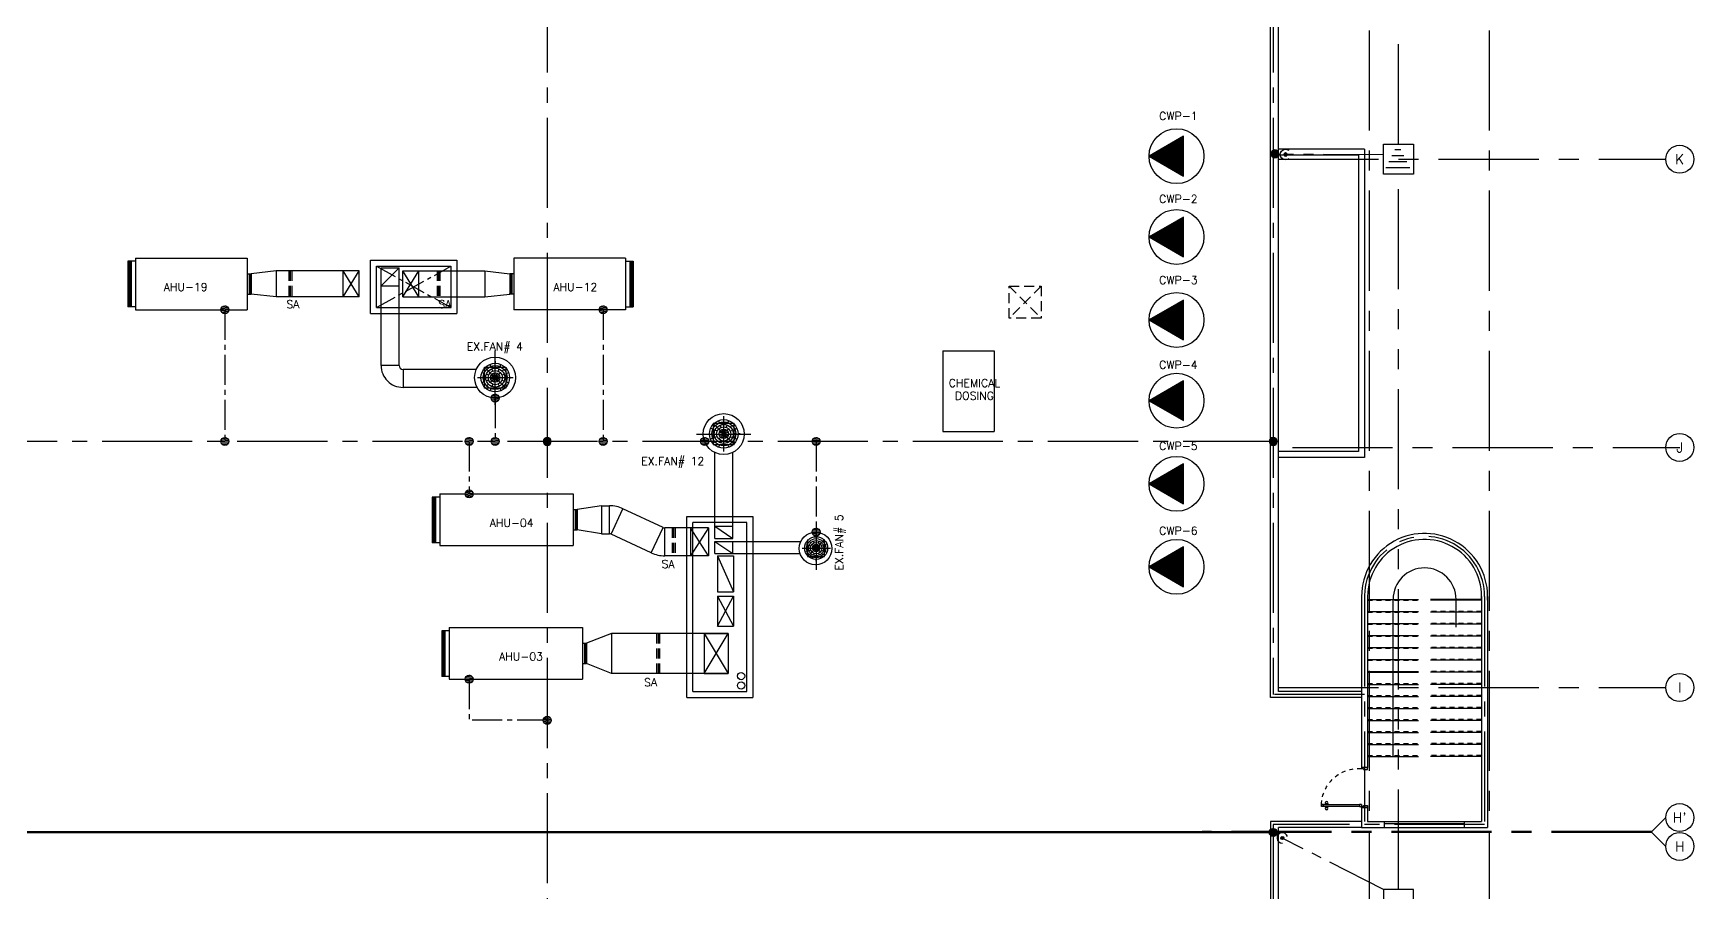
# Model space of a CAD drawing. Extents: x -141293 to -141213.7, y 99698.2 to 99776.7.
# Drawn here: x -141255.21 to -141213.73, y 99731.19 to 99752.67 of the extents above; entities that cross this region are included whole.
import ezdxf
from ezdxf.enums import TextEntityAlignment as Align

# ---------------------------------------------------------------- set-up
doc = ezdxf.new("R2010")
doc.units = 0
doc.header["$MEASUREMENT"] = 0
for name, pattern in [('CENTER2', [1.125, 0.75, -0.125, 0.125, -0.125]), ('CENTERX2', [4, 2.5, -0.5, 0.5, -0.5]), ('HIDDEN', [0.375, 0.25, -0.125]), ('HIDDEN2', [0.1875, 0.125, -0.0625]), ('PHANTOM', [2.5, 1.25, -0.25, 0.25, -0.25, 0.25, -0.25])]:
    doc.linetypes.add(name, pattern=pattern)
doc.layers.get('0').update_dxf_attribs({"linetype": 'CONTINUOUS'})
for name, color, linetype in [('AX', 6, 'CONTINUOUS'), ('AX-CR', 7, 'CONTINUOUS'), ('AX-TXT', 6, 'CONTINUOUS'), ('AXES', 11, 'CENTERX2'), ('DOOR', 9, 'CONTINUOUS'), ('DOOR-NO', 5, 'CONTINUOUS'), ('DUCT', 3, 'CONTINUOUS'), ('EARTHING', 4, 'PHANTOM'), ('EJ', 11, 'CONTINUOUS'), ('EXDUCT', 3, 'CONTINUOUS'), ('L-NING', 4, 'CONTINUOUS'), ('PROJ-L', 11, 'CONTINUOUS'), ('RM-NAME', 4, 'CONTINUOUS'), ('ROOF', 7, 'CONTINUOUS'), ('SAD', 3, 'CONTINUOUS'), ('SHAFT', 11, 'CONTINUOUS'), ('STR', 5, 'CONTINUOUS'), ('WALL', 3, 'CONTINUOUS'), ('WIN', 5, 'CONTINUOUS')]:
    doc.layers.add(name, color=color, linetype=linetype)
doc.styles.add('ROMANS', font='ROMANS.shx', dxfattribs={"height": 200})

# ---------------------------------------------------------------- blocks, each defined once
blk = doc.blocks.new('STL-DR')
at = {"layer": 'DOOR', "color": 0, "linetype": 'ByBlock'}
blk.add_line((0, -150), (0, 0), dxfattribs=at)
at = {"layer": 'DOOR', "linetype": 'ByBlock'}
for p, q in [((50, 0), (0, 0)), ((50, -100), (50, 0)), ((0, -150), (25, -150)), ((25, -150), (25, -100)), ((25, -100), (50, -100)), ((25, -200), (25, -150)), ((75, -150), (25, -150)), ((25, -200), (25, -1100)), ((75, -200), (25, -200)), ((75, -150), (75, -200)), ((75, -1100), (75, -200)), ((950, 0), (1000, 0)), ((950, -100), (950, 0)), ((975, -100), (950, -100)), ((975, -150), (975, -100)), ((1000, -150), (975, -150)), ((1000, 0), (1000, -150)), ((9, -1055), (9, -990)), ((18, -990), (9, -990)), ((18, -1055), (9, -1055)), ((25, -978), (18, -978)), ((18, -978), (18, -1068)), ((18, -1055), (18, -990)), ((25, -1068), (18, -1068)), ((25, -1100), (25, -1150)), ((25, -1100), (75, -1100)), ((75, -1150), (25, -1150)), ((25, -1150), (75, -1150)), ((75, -978), (82, -978)), ((75, -1068), (82, -1068)), ((75, -1100), (75, -1150)), ((82, -978), (82, -1068)), ((82, -1055), (82, -990)), ((82, -990), (91, -990)), ((82, -1055), (91, -1055)), ((91, -1055), (91, -990))]:
    blk.add_line(p, q, dxfattribs=at)
for centre in [(-24, -1023), (124, -1023)]:
    blk.add_circle(centre, 32.4, dxfattribs=at)
at = {"layer": 'DOOR', "linetype": 'HIDDEN', "ltscale": 0.5}
blk.add_arc((50, -223), 928, 271.544, 4.4816, dxfattribs=at)
at = {"layer": 'WALL'}
for p, q in [((0, 0), (0, -150)), ((0, 0), (0, -150)), ((1000, 0), (1000, -150))]:
    blk.add_line(p, q, dxfattribs=at)
blk = doc.blocks.new('*X14')
at = {"color": 0}
for p, q in [((91.354, 13.254), (91.434, 13.334)), ((91.362, 13.226), (91.462, 13.327)), ((91.369, 13.304), (91.384, 13.32)), ((91.377, 13.206), (91.483, 13.312)), ((91.398, 13.192), (91.497, 13.291)), ((91.426, 13.185), (91.504, 13.263))]:
    blk.add_line(p, q, dxfattribs=at)
blk = doc.blocks.new('*X15')
at = {"color": 0}
for p, q in [((91.354, 13.254), (91.434, 13.334)), ((91.362, 13.226), (91.462, 13.327)), ((91.369, 13.304), (91.384, 13.32)), ((91.377, 13.206), (91.483, 13.312)), ((91.398, 13.192), (91.497, 13.291)), ((91.426, 13.185), (91.504, 13.263))]:
    blk.add_line(p, q, dxfattribs=at)
blk = doc.blocks.new('SCC')
at = {"layer": 'L-NING'}
blk.add_circle((0, 0), 0.125, dxfattribs=at)
at = {"layer": 'L-NING', "xscale": 1.666666666666667, "yscale": 1.666666666666667, "zscale": 1.666666666666667}
blk.add_blockref('*X15', (-152.382, -22.099), dxfattribs=at)
blk = doc.blocks.new('AXR')
at = {"layer": 'AX-CR'}
blk.add_circle((350, 0), 350, dxfattribs=at)
at = {"layer": 'AX-TXT', "style": 'ROMANS'}
blk.add_attdef('AX', text='', height=250, dxfattribs=at).set_placement((350, 0), align=Align.MIDDLE)

msp = doc.modelspace()

# ---------------------------------------------------------------- hatches: boundary and pattern name
at = {"layer": 'AX'}
h = msp.add_hatch(dxfattribs=at)
h.set_pattern_fill('ANSI31', color=11, scale=100, style=0)
h.set_pattern_definition([(45.0000004, (-141099.293997, 99630.996458), (-0.0088388347, 0.0088388348), [])])
h.paths.add_polyline_path([(-141226.476, 99750.094), (-141227.336, 99749.598), (-141226.476, 99749.102)])
h = msp.add_hatch(dxfattribs=at)
h.set_pattern_fill('ANSI31', color=11, scale=100, style=0)
h.set_pattern_definition([(45.0000004, (-141099.293997, 99628.978354), (-0.0088388347, 0.0088388348), [])])
h.paths.add_polyline_path([(-141227.336, 99747.58), (-141226.476, 99747.084), (-141226.476, 99748.076)])
h = msp.add_hatch(dxfattribs=at)
h.set_pattern_fill('ANSI31', color=11, scale=100, style=0)
h.set_pattern_definition([(45.0000004, (-141099.293997, 99626.904191), (-0.0088388347, 0.0088388348), [])])
h.paths.add_polyline_path([(-141227.336, 99745.506), (-141226.476, 99745.009), (-141226.476, 99746.002)])
h = msp.add_hatch(dxfattribs=at)
h.set_pattern_fill('ANSI31', color=11, scale=100, style=0)
h.set_pattern_definition([(45.0000004, (-141099.293997, 99624.886087), (-0.0088388347, 0.0088388348), [])])
h.paths.add_polyline_path([(-141227.336, 99743.487), (-141226.476, 99742.991), (-141226.476, 99743.984)])
h = msp.add_hatch(dxfattribs=at)
h.set_pattern_fill('ANSI31', color=11, scale=100, style=0)
h.set_pattern_definition([(45.0000004, (-141099.293997, 99622.809227), (-0.0088388347, 0.0088388348), [])])
h.paths.add_polyline_path([(-141227.336, 99741.411), (-141226.476, 99740.914), (-141226.476, 99741.907)])
h = msp.add_hatch(dxfattribs=at)
h.set_pattern_fill('ANSI31', color=11, scale=100, style=0)
h.set_pattern_definition([(45.0000004, (-141099.293997, 99620.735064), (-0.0088388347, 0.0088388348), [])])
h.paths.add_polyline_path([(-141227.336, 99739.336), (-141226.476, 99738.84), (-141226.476, 99739.833)])
at = {"layer": 'DOOR-NO'}
h = msp.add_hatch(dxfattribs=at)
h.set_pattern_fill('ANSI37', color=11, scale=100, angle=180, style=0)
h.set_pattern_definition([(315, (-141244.266248, 99905.827083), (-0.0088388347, -0.0088388348), []), (225, (-141244.266248, 99905.827083), (-0.0088388347, 0.0088388348), [])])
h.paths.add_polyline_path([(-141249.811, 99746.154), (-141249.761, 99746.154), (-141249.761, 99746.66), (-141249.811, 99746.66)])
h = msp.add_hatch(dxfattribs=at)
h.set_pattern_fill('ANSI37', color=11, scale=100, angle=180, style=0)
h.set_pattern_definition([(225, (-141248.798189, 99905.827083), (0.0088388347, -0.0088388348), []), (315, (-141248.798189, 99905.827083), (0.0088388347, 0.0088388348), [])])
h.paths.add_polyline_path([(-141243.253, 99746.66), (-141243.303, 99746.66), (-141243.303, 99746.154), (-141243.253, 99746.154)])
h = msp.add_hatch(dxfattribs=at)
h.set_pattern_fill('ANSI37', color=11, scale=100, angle=180, style=0)
h.set_pattern_definition([(315, (-141236.123541, 99899.933041), (-0.0088388347, -0.0088388348), []), (225, (-141236.123541, 99899.933041), (-0.0088388347, 0.0088388348), [])])
h.paths.add_polyline_path([(-141241.668, 99740.26), (-141241.618, 99740.26), (-141241.618, 99740.766), (-141241.668, 99740.766)])
h = msp.add_hatch(dxfattribs=at)
h.set_pattern_fill('ANSI37', color=11, scale=100, angle=180, style=0)
h.set_pattern_definition([(315, (-141235.889037, 99896.594789), (-0.0088388347, -0.0088388348), []), (225, (-141235.889037, 99896.594789), (-0.0088388347, 0.0088388348), [])])
h.paths.add_polyline_path([(-141241.434, 99736.922), (-141241.384, 99736.922), (-141241.384, 99737.428), (-141241.434, 99737.428)])

# ---------------------------------------------------------------- linework, layer by layer
at = {"layer": 'AX', "color": 11}
for p, q in [((-141226.476, 99750.094), (-141227.336, 99749.598)), ((-141226.476, 99749.102), (-141226.476, 99750.094)), ((-141227.336, 99749.598), (-141226.476, 99749.102)), ((-141226.476, 99747.084), (-141226.476, 99748.076)), ((-141227.336, 99747.58), (-141226.476, 99747.084)), ((-141226.476, 99746.002), (-141227.336, 99745.506)), ((-141226.476, 99745.009), (-141226.476, 99746.002)), ((-141227.336, 99745.506), (-141226.476, 99745.009)), ((-141226.476, 99743.984), (-141227.336, 99743.487)), ((-141226.476, 99742.991), (-141226.476, 99743.984)), ((-141227.336, 99743.487), (-141226.476, 99742.991)), ((-141226.476, 99740.914), (-141226.476, 99741.907)), ((-141226.476, 99739.833), (-141227.336, 99739.336)), ((-141226.476, 99738.84), (-141226.476, 99739.833)), ((-141227.336, 99739.336), (-141226.476, 99738.84))]:
    msp.add_line(p, q, dxfattribs=at)
at = {"layer": 'AX', "color": 2}
for p, q in [((-141226.476, 99748.076), (-141227.336, 99747.58)), ((-141232.484, 99744.736), (-141232.484, 99742.717)), ((-141232.484, 99744.736), (-141231.205, 99744.736)), ((-141231.205, 99744.736), (-141231.205, 99742.717)), ((-141232.484, 99742.717), (-141231.205, 99742.717)), ((-141226.476, 99741.907), (-141227.336, 99741.411)), ((-141227.336, 99741.411), (-141226.476, 99740.914))]:
    msp.add_line(p, q, dxfattribs=at)
at = {"layer": 'AX', "color": 3, "linetype": 'HIDDEN'}
for p, q in [((-141248.819, 99746.732), (-141248.819, 99746.082)), ((-141248.785, 99746.732), (-141248.785, 99746.082)), ((-141248.745, 99746.732), (-141248.745, 99746.082)), ((-141245.121, 99746.732), (-141245.121, 99746.082)), ((-141245.087, 99746.732), (-141245.087, 99746.082)), ((-141245.047, 99746.732), (-141245.047, 99746.082)), ((-141239.25, 99740.312), (-141239.25, 99739.612)), ((-141239.21, 99740.312), (-141239.21, 99739.612)), ((-141239.176, 99740.312), (-141239.176, 99739.612)), ((-141239.64, 99737.675), (-141239.64, 99736.675)), ((-141239.6, 99737.675), (-141239.6, 99736.675)), ((-141239.566, 99737.675), (-141239.566, 99736.675))]:
    msp.add_line(p, q, dxfattribs=at)
at = {"layer": 'AX', "color": 11}
for centre, major_axis, start_param, end_param in [((-141226.649, 99749.598), (-0.485, 0.485), 3.926991, 10.210176), ((-141226.649, 99747.58), (-0.485, 0.485), 3.926991, 10.210176), ((-141226.649, 99745.506), (0.485, 0.485), 5.497787, 11.780972), ((-141226.649, 99743.487), (-0.485, 0.485), 3.926991, 10.210176), ((-141226.649, 99741.411), (-0.485, 0.485), 3.926991, 10.210176), ((-141226.649, 99739.336), (0.485, 0.485), 5.497787, 11.780972)]:
    msp.add_ellipse(centre, major_axis=major_axis, ratio=1, start_param=start_param, end_param=end_param, dxfattribs=at)
at = {"layer": 'AXES'}
for p, q in [((-141221.829, 99698.237), (-141221.829, 99776.05)), ((-141218.829, 99698.237), (-141218.829, 99776.05)), ((-141224.103, 99749.521), (-141214.429, 99749.521)), ((-141223.753, 99742.321), (-141214.079, 99742.321)), ((-141224.103, 99736.321), (-141214.429, 99736.321)), ((-141214.779, 99732.721), (-141214.429, 99733.071)), ((-141214.779, 99732.721), (-141226.012, 99732.721)), ((-141214.779, 99732.701), (-141226.012, 99732.701)), ((-141214.779, 99732.701), (-141214.429, 99732.351))]:
    msp.add_line(p, q, dxfattribs=at)
at = {"layer": 'DOOR-NO', "color": 11}
for p, q in [((-141252.651, 99747.052), (-141249.861, 99747.052)), ((-141252.651, 99747.052), (-141252.651, 99745.762)), ((-141249.861, 99747.052), (-141249.861, 99745.762)), ((-141240.413, 99747.052), (-141243.203, 99747.052)), ((-141243.203, 99747.052), (-141243.203, 99745.762)), ((-141240.413, 99747.052), (-141240.413, 99745.762)), ((-141252.651, 99745.762), (-141249.861, 99745.762)), ((-141240.413, 99745.762), (-141243.203, 99745.762)), ((-141245.048, 99741.158), (-141245.048, 99739.868)), ((-141245.048, 99741.158), (-141241.718, 99741.158)), ((-141241.718, 99741.158), (-141241.718, 99739.868)), ((-141245.048, 99739.868), (-141241.718, 99739.868)), ((-141244.814, 99737.82), (-141244.814, 99736.53)), ((-141244.814, 99737.82), (-141241.484, 99737.82)), ((-141241.484, 99737.82), (-141241.484, 99736.53)), ((-141241.484, 99736.922), (-141241.384, 99736.922)), ((-141244.814, 99736.53), (-141241.484, 99736.53))]:
    msp.add_line(p, q, dxfattribs=at)
at = {"layer": 'DOOR-NO', "color": 6}
for p, q in [((-141252.651, 99747.052), (-141252.651, 99745.762)), ((-141240.413, 99747.052), (-141240.413, 99745.762))]:
    msp.add_line(p, q, dxfattribs=at)
at = {"layer": 'DOOR-NO', "color": 3}
for p, q in [((-141252.84, 99746.974), (-141252.84, 99745.832)), ((-141252.813, 99746.974), (-141252.813, 99745.832)), ((-141252.795, 99746.974), (-141252.795, 99745.832)), ((-141252.764, 99746.974), (-141252.764, 99745.832)), ((-141249.811, 99746.66), (-141249.811, 99746.154)), ((-141249.761, 99746.66), (-141249.761, 99746.154)), ((-141243.303, 99746.66), (-141243.303, 99746.154)), ((-141243.253, 99746.66), (-141243.253, 99746.154)), ((-141240.301, 99746.974), (-141240.301, 99745.832)), ((-141240.269, 99746.974), (-141240.269, 99745.832)), ((-141240.251, 99746.974), (-141240.251, 99745.832)), ((-141240.224, 99746.974), (-141240.224, 99745.832)), ((-141245.238, 99741.08), (-141245.238, 99739.938)), ((-141245.21, 99741.08), (-141245.21, 99739.938)), ((-141245.192, 99741.08), (-141245.192, 99739.938)), ((-141245.161, 99741.08), (-141245.161, 99739.938)), ((-141241.668, 99740.766), (-141241.668, 99740.26)), ((-141241.618, 99740.766), (-141241.618, 99740.26)), ((-141245.003, 99737.742), (-141245.003, 99736.599)), ((-141244.976, 99737.742), (-141244.976, 99736.599)), ((-141244.958, 99737.742), (-141244.958, 99736.599)), ((-141244.926, 99737.742), (-141244.926, 99736.599)), ((-141241.434, 99737.428), (-141241.434, 99736.922)), ((-141241.384, 99737.428), (-141241.384, 99736.922))]:
    msp.add_line(p, q, dxfattribs=at)
at = {"layer": 'DOOR-NO', "color": 10}
for centre in [(-141237.526, 99736.608), (-141237.526, 99736.371)]:
    msp.add_ellipse(centre, major_axis=(0.0641, 0.0641), ratio=1, start_param=5.497787, end_param=11.780972, dxfattribs=at)
at = {"layer": 'DUCT'}
for p, q in [((-141252.651, 99746.974), (-141252.84, 99746.974)), ((-141249.861, 99746.66), (-141249.761, 99746.66)), ((-141249.138, 99746.732), (-141249.761, 99746.66)), ((-141249.138, 99746.732), (-141249.138, 99746.082)), ((-141248.289, 99746.732), (-141249.138, 99746.732)), ((-141247.093, 99746.732), (-141248.289, 99746.732)), ((-141245.972, 99746.732), (-141244.775, 99746.732)), ((-141244.775, 99746.732), (-141243.927, 99746.732)), ((-141243.927, 99746.732), (-141243.303, 99746.66)), ((-141243.927, 99746.732), (-141243.927, 99746.082)), ((-141243.203, 99746.66), (-141243.303, 99746.66)), ((-141240.413, 99746.974), (-141240.224, 99746.974)), ((-141249.861, 99746.154), (-141249.761, 99746.154)), ((-141249.138, 99746.082), (-141249.761, 99746.154)), ((-141243.927, 99746.082), (-141243.303, 99746.154)), ((-141243.203, 99746.154), (-141243.303, 99746.154)), ((-141252.651, 99745.832), (-141252.84, 99745.832)), ((-141248.289, 99746.082), (-141249.138, 99746.082)), ((-141247.093, 99746.082), (-141248.352, 99746.082)), ((-141245.972, 99746.082), (-141244.713, 99746.082)), ((-141244.775, 99746.082), (-141243.927, 99746.082)), ((-141240.413, 99745.832), (-141240.224, 99745.832)), ((-141246.07, 99744.371), (-141246.52, 99744.371)), ((-141245.97, 99744.271), (-141245.97, 99743.821)), ((-141245.048, 99741.08), (-141245.238, 99741.08)), ((-141241.718, 99740.766), (-141241.618, 99740.766)), ((-141241.012, 99740.863), (-141241.618, 99740.766)), ((-141241.012, 99740.863), (-141241.012, 99740.163)), ((-141241.012, 99740.863), (-141240.814, 99740.863)), ((-141240.814, 99740.163), (-141240.814, 99740.863)), ((-141240.772, 99740.154), (-141240.476, 99740.789)), ((-141239.473, 99740.321), (-141240.476, 99740.789)), ((-141245.048, 99739.938), (-141245.238, 99739.938)), ((-141241.718, 99740.26), (-141241.618, 99740.26)), ((-141241.012, 99740.163), (-141241.618, 99740.26)), ((-141241.012, 99740.163), (-141240.814, 99740.163)), ((-141239.769, 99739.687), (-141240.772, 99740.154)), ((-141239.769, 99739.687), (-141239.473, 99740.321)), ((-141239.431, 99739.612), (-141239.431, 99740.312)), ((-141238.342, 99740.312), (-141239.431, 99740.312)), ((-141238.342, 99739.612), (-141239.431, 99739.612)), ((-141238.114, 99739.612), (-141237.714, 99739.612)), ((-141238.114, 99739.612), (-141238.114, 99738.712)), ((-141237.714, 99739.612), (-141237.714, 99738.712)), ((-141238.114, 99738.712), (-141237.714, 99738.712)), ((-141238.114, 99738.601), (-141238.114, 99737.851)), ((-141238.114, 99738.601), (-141237.714, 99738.601)), ((-141237.714, 99738.601), (-141237.714, 99737.851)), ((-141244.814, 99737.742), (-141245.003, 99737.742)), ((-141240.76, 99737.675), (-141241.384, 99737.428)), ((-141240.76, 99737.675), (-141240.76, 99736.675)), ((-141238.447, 99737.675), (-141237.847, 99736.675)), ((-141238.447, 99736.675), (-141237.847, 99737.675)), ((-141238.447, 99737.675), (-141238.447, 99736.675)), ((-141238.447, 99737.675), (-141237.847, 99737.675)), ((-141238.114, 99737.851), (-141237.714, 99737.851)), ((-141237.847, 99737.675), (-141237.847, 99736.675)), ((-141241.484, 99737.428), (-141241.384, 99737.428)), ((-141240.76, 99736.675), (-141241.384, 99736.922)), ((-141238.447, 99736.675), (-141237.847, 99736.675)), ((-141244.814, 99736.599), (-141245.003, 99736.599))]:
    msp.add_line(p, q, dxfattribs=at)
at = {"layer": 'DUCT', "linetype": 'ByBlock'}
for p, q in [((-141247.067, 99746.732), (-141249.138, 99746.732)), ((-141247.467, 99746.082), (-141247.467, 99746.732)), ((-141247.067, 99746.082), (-141247.067, 99746.732)), ((-141245.972, 99746.082), (-141245.972, 99746.732)), ((-141245.572, 99746.082), (-141245.572, 99746.732)), ((-141247.067, 99746.082), (-141249.138, 99746.082))]:
    msp.add_line(p, q, dxfattribs=at)
at = {"layer": 'DUCT', "color": 2, "linetype": 'ByBlock'}
for p, q in [((-141247.067, 99746.082), (-141247.467, 99746.732)), ((-141245.972, 99746.082), (-141245.572, 99746.732)), ((-141245.572, 99746.082), (-141245.972, 99746.732))]:
    msp.add_line(p, q, dxfattribs=at)
at = {"layer": 'DUCT', "color": 2}
for p, q in [((-141247.467, 99746.082), (-141247.067, 99746.732)), ((-141238.114, 99739.612), (-141237.714, 99738.712)), ((-141238.114, 99737.851), (-141237.714, 99738.601)), ((-141238.114, 99738.601), (-141237.714, 99737.851))]:
    msp.add_line(p, q, dxfattribs=at)
at = {"layer": 'DUCT', "color": 11}
for p, q in [((-141243.67, 99743.384), (-141243.67, 99744.746)), ((-141243.943, 99744.17), (-141243.999, 99744.191)), ((-141243.406, 99743.802), (-141243.934, 99744.33)), ((-141243.934, 99743.802), (-141243.934, 99744.33)), ((-141243.934, 99744.33), (-141243.406, 99744.33)), ((-141243.831, 99744.128), (-141243.887, 99744.149)), ((-141243.836, 99744.229), (-141243.879, 99744.271)), ((-141243.775, 99744.34), (-141243.797, 99744.396)), ((-141243.666, 99744.065), (-141243.793, 99744.187)), ((-141243.666, 99744.065), (-141243.775, 99744.106)), ((-141243.73, 99744.229), (-141243.753, 99744.284)), ((-141243.666, 99744.065), (-141243.708, 99744.173)), ((-141243.667, 99744.065), (-141243.54, 99744.187)), ((-141243.667, 99744.065), (-141243.557, 99744.106)), ((-141243.666, 99744.477), (-141243.666, 99744.421)), ((-141243.666, 99744.361), (-141243.666, 99744.301)), ((-141243.666, 99744.065), (-141243.619, 99744.171)), ((-141243.595, 99744.226), (-141243.571, 99744.281)), ((-141243.547, 99744.336), (-141243.523, 99744.391)), ((-141243.501, 99744.128), (-141243.445, 99744.149)), ((-141243.497, 99744.229), (-141243.453, 99744.271)), ((-141243.406, 99744.33), (-141243.406, 99743.802)), ((-141243.389, 99744.17), (-141243.333, 99744.191)), ((-141244.107, 99744.066), (-141243.221, 99744.066)), ((-141243.943, 99743.959), (-141243.999, 99743.938)), ((-141243.406, 99743.802), (-141243.934, 99743.802)), ((-141243.831, 99744.002), (-141243.887, 99743.981)), ((-141243.836, 99743.901), (-141243.879, 99743.859)), ((-141243.775, 99743.789), (-141243.797, 99743.734)), ((-141243.666, 99744.065), (-141243.793, 99743.942)), ((-141243.666, 99744.065), (-141243.775, 99744.023)), ((-141243.73, 99743.901), (-141243.753, 99743.845)), ((-141243.666, 99744.065), (-141243.708, 99743.957)), ((-141243.667, 99744.065), (-141243.557, 99744.023)), ((-141243.667, 99744.065), (-141243.54, 99743.942)), ((-141243.666, 99744.065), (-141243.619, 99743.958)), ((-141243.666, 99743.769), (-141243.666, 99743.829)), ((-141243.595, 99743.903), (-141243.571, 99743.848)), ((-141243.547, 99743.793), (-141243.523, 99743.738)), ((-141243.501, 99744.002), (-141243.445, 99743.981)), ((-141243.497, 99743.901), (-141243.453, 99743.859)), ((-141243.389, 99743.959), (-141243.333, 99743.938)), ((-141238.223, 99742.918), (-141237.695, 99742.39)), ((-141238.223, 99742.918), (-141238.223, 99742.39)), ((-141237.695, 99742.918), (-141238.223, 99742.918)), ((-141238.124, 99742.827), (-141238.166, 99742.87)), ((-141238.066, 99742.935), (-141238.087, 99742.991)), ((-141238.023, 99742.822), (-141238.044, 99742.878)), ((-141237.959, 99742.217), (-141237.959, 99743.103)), ((-141237.897, 99742.822), (-141237.876, 99742.878)), ((-141237.855, 99742.935), (-141237.833, 99742.991)), ((-141237.796, 99742.827), (-141237.754, 99742.87)), ((-141237.695, 99742.39), (-141237.695, 99742.918)), ((-141238.641, 99742.654), (-141237.279, 99742.654)), ((-141238.236, 99742.549), (-141238.291, 99742.527)), ((-141238.232, 99742.777), (-141238.287, 99742.801)), ((-141238.256, 99742.658), (-141238.196, 99742.658)), ((-141238.124, 99742.593), (-141238.18, 99742.571)), ((-141238.122, 99742.729), (-141238.177, 99742.753)), ((-141238.124, 99742.488), (-141238.166, 99742.445)), ((-141237.96, 99742.657), (-141238.083, 99742.784)), ((-141237.96, 99742.658), (-141238.083, 99742.531)), ((-141237.96, 99742.658), (-141238.068, 99742.615)), ((-141237.96, 99742.658), (-141238.067, 99742.705)), ((-141238.023, 99742.492), (-141238.044, 99742.436)), ((-141237.96, 99742.657), (-141238.002, 99742.766)), ((-141237.96, 99742.658), (-141238.002, 99742.549)), ((-141237.96, 99742.657), (-141237.838, 99742.784)), ((-141237.96, 99742.657), (-141237.919, 99742.766)), ((-141237.96, 99742.658), (-141237.854, 99742.705)), ((-141237.96, 99742.658), (-141237.919, 99742.549)), ((-141237.96, 99742.658), (-141237.838, 99742.531)), ((-141237.96, 99742.658), (-141237.852, 99742.615)), ((-141237.897, 99742.492), (-141237.876, 99742.436)), ((-141237.799, 99742.729), (-141237.744, 99742.753)), ((-141237.796, 99742.593), (-141237.741, 99742.571)), ((-141237.796, 99742.488), (-141237.754, 99742.445)), ((-141237.664, 99742.658), (-141237.724, 99742.658)), ((-141237.689, 99742.777), (-141237.634, 99742.801)), ((-141237.685, 99742.549), (-141237.629, 99742.527)), ((-141237.548, 99742.658), (-141237.604, 99742.658)), ((-141238.223, 99742.39), (-141237.695, 99742.39)), ((-141238.066, 99742.38), (-141238.087, 99742.324)), ((-141237.855, 99742.38), (-141237.833, 99742.324)), ((-141235.654, 99740.351), (-141235.654, 99739.262)), ((-141235.865, 99740.017), (-141235.865, 99739.594)), ((-141235.442, 99740.017), (-141235.865, 99739.594)), ((-141235.786, 99739.938), (-141235.821, 99739.971)), ((-141235.702, 99739.938), (-141235.72, 99739.982)), ((-141235.594, 99739.936), (-141235.575, 99739.98)), ((-141235.515, 99739.938), (-141235.48, 99739.971)), ((-141235.442, 99739.594), (-141235.442, 99740.017)), ((-141236.003, 99739.805), (-141235.294, 99739.805)), ((-141235.872, 99739.891), (-141235.917, 99739.908)), ((-141235.872, 99739.722), (-141235.917, 99739.705)), ((-141235.865, 99739.594), (-141235.442, 99739.594)), ((-141235.783, 99739.857), (-141235.827, 99739.874)), ((-141235.783, 99739.756), (-141235.827, 99739.739)), ((-141235.786, 99739.675), (-141235.821, 99739.642)), ((-141235.737, 99739.586), (-141235.755, 99739.542)), ((-141235.65, 99739.807), (-141235.752, 99739.905)), ((-141235.65, 99739.807), (-141235.752, 99739.709)), ((-141235.65, 99739.807), (-141235.738, 99739.84)), ((-141235.65, 99739.807), (-141235.738, 99739.773)), ((-141235.702, 99739.676), (-141235.72, 99739.631)), ((-141235.65, 99739.807), (-141235.684, 99739.893)), ((-141235.65, 99739.807), (-141235.684, 99739.72)), ((-141235.651, 99739.807), (-141235.549, 99739.905)), ((-141235.651, 99739.807), (-141235.564, 99739.84)), ((-141235.651, 99739.807), (-141235.549, 99739.709)), ((-141235.651, 99739.807), (-141235.564, 99739.773)), ((-141235.65, 99739.807), (-141235.613, 99739.892)), ((-141235.65, 99739.807), (-141235.613, 99739.722)), ((-141235.65, 99739.57), (-141235.65, 99739.618)), ((-141235.65, 99739.477), (-141235.65, 99739.522)), ((-141235.594, 99739.678), (-141235.575, 99739.634)), ((-141235.555, 99739.59), (-141235.536, 99739.546)), ((-141235.519, 99739.857), (-141235.474, 99739.874)), ((-141235.519, 99739.756), (-141235.474, 99739.739)), ((-141235.515, 99739.675), (-141235.48, 99739.642)), ((-141235.429, 99739.891), (-141235.384, 99739.908)), ((-141235.429, 99739.722), (-141235.384, 99739.705))]:
    msp.add_line(p, q, dxfattribs=at)
at = {"layer": 'DUCT'}
for centre, major_axis, start_param, end_param in [((-141243.67, 99744.066), (-0.362, 0.362), 3.926991, 10.210176), ((-141237.959, 99742.654), (-0.362, 0.362), 3.926991, 10.210176), ((-141240.814, 99740.063), (-0.566, 0.566), -1.221627, -0.785398), ((-141240.814, 99740.063), (0.0707, 0.0707), 0.34917, 0.785398), ((-141239.431, 99740.412), (0.0707, 0.0707), 3.490762, 3.926991), ((-141235.665, 99739.796), (0.289, 0.289), 5.497787, 11.780972), ((-141239.431, 99740.412), (-0.566, 0.566), 1.919966, 2.356194)]:
    msp.add_ellipse(centre, major_axis=major_axis, ratio=1, start_param=start_param, end_param=end_param, dxfattribs=at)
at = {"layer": 'DUCT', "color": 11}
for centre, major_axis, start_param, end_param in [((-141243.666, 99744.066), (-0.253, 0.253), 3.926991, 10.210176), ((-141243.666, 99744.066), (-0.211, 0.211), 3.926991, 10.210176), ((-141243.666, 99744.066), (-0.168, 0.168), 3.926991, 10.210176), ((-141243.666, 99744.066), (0.126, 0.126), 5.497787, 11.780972), ((-141243.666, 99744.066), (-0.0832, 0.0832), 3.926991, 10.210176), ((-141237.959, 99742.658), (0.253, 0.253), 5.497787, 11.780972), ((-141237.959, 99742.658), (-0.211, 0.211), 3.926991, 10.210176), ((-141237.959, 99742.658), (-0.168, 0.168), 3.926991, 10.210176), ((-141237.959, 99742.658), (0.126, 0.126), 5.497787, 11.780972), ((-141237.959, 99742.658), (-0.0832, 0.0832), 3.926991, 10.210176), ((-141235.65, 99739.805), (0.202, 0.202), 5.497787, 11.780972), ((-141235.65, 99739.805), (0.168, 0.168), 5.497787, 11.780972), ((-141235.65, 99739.805), (-0.134, 0.134), 3.926991, 10.210176), ((-141235.65, 99739.805), (-0.101, 0.101), 3.926991, 10.210176), ((-141235.65, 99739.805), (0.0666, 0.0666), 5.497787, 11.780972)]:
    msp.add_ellipse(centre, major_axis=major_axis, ratio=1, start_param=start_param, end_param=end_param, dxfattribs=at)
at = {"layer": 'EARTHING', "ltscale": 2}
for points in [[(-141221.103, 99749.896), (-141221.103, 99766.296)], [(-141221.103, 99731.276), (-141221.103, 99749.146)]]:
    msp.add_lwpolyline(points, dxfattribs=at)
at = {"layer": 'EJ'}
for p, q in [((-141224.229, 99732.721), (-141224.103, 99732.721)), ((-141224.229, 99732.701), (-141224.103, 99732.701))]:
    msp.add_line(p, q, dxfattribs=at)
at = {"layer": 'EXDUCT'}
for p, q in [((-141246.52, 99744.371), (-141246.52, 99746.812)), ((-141246.52, 99746.362), (-141246.07, 99746.812)), ((-141246.52, 99746.812), (-141246.07, 99746.812)), ((-141246.07, 99744.371), (-141246.07, 99746.812)), ((-141246.52, 99746.362), (-141246.07, 99746.362)), ((-141244.138, 99744.271), (-141245.97, 99744.271)), ((-141244.118, 99743.821), (-141245.97, 99743.821))]:
    msp.add_line(p, q, dxfattribs=at)
at = {"layer": 'EXDUCT', "linetype": 'ByBlock'}
for p, q in [((-141238.179, 99740.049), (-141238.179, 99742.192)), ((-141237.729, 99740.049), (-141237.729, 99742.2)), ((-141238.179, 99740.349), (-141237.729, 99740.049)), ((-141238.179, 99740.349), (-141237.729, 99740.349)), ((-141238.179, 99740.049), (-141237.729, 99740.049)), ((-141238.179, 99739.669), (-141238.179, 99739.969)), ((-141238.179, 99739.969), (-141236.036, 99739.969)), ((-141238.179, 99739.969), (-141237.729, 99739.669)), ((-141237.729, 99739.669), (-141237.729, 99739.969)), ((-141238.179, 99739.669), (-141236.054, 99739.669))]:
    msp.add_line(p, q, dxfattribs=at)
at = {"layer": 'EXDUCT'}
for major_axis, start_param, end_param in [((0.389, 0.389), 2.356194, 3.926991), ((-0.0707, 0.0707), 0.785398, 2.356194)]:
    msp.add_ellipse((-141245.97, 99744.371), major_axis=major_axis, ratio=1, start_param=start_param, end_param=end_param, dxfattribs=at)
at = {"layer": 'L-NING', "linetype": 'CENTER2', "ltscale": 3}
for p, q in [((-141242.367, 99764.06), (-141242.367, 99704.951)), ((-141224.235, 99764.06), (-141224.235, 99736.146)), ((-141224.235, 99742.471), (-141284.103, 99742.471)), ((-141221.953, 99738.597), (-141221.953, 99732.896)), ((-141218.953, 99738.597), (-141218.953, 99732.896)), ((-141221.953, 99736.146), (-141224.235, 99736.146)), ((-141224.235, 99732.896), (-141224.235, 99704.951)), ((-141218.953, 99732.896), (-141224.235, 99732.896))]:
    msp.add_line(p, q, dxfattribs=at)
at = {"layer": 'L-NING', "linetype": 'CENTER2', "ltscale": 2}
for p, q in [((-141221.478, 99749.631), (-141223.923, 99749.643)), ((-141221.478, 99731.276), (-141224.007, 99732.557))]:
    msp.add_line(p, q, dxfattribs=at)
at = {"layer": 'L-NING', "linetype": 'Continuous'}
for p, q in [((-141221.275, 99749.614), (-141220.975, 99749.614)), ((-141221.2, 99749.764), (-141221.05, 99749.764)), ((-141221.425, 99749.314), (-141220.825, 99749.314)), ((-141221.35, 99749.464), (-141220.9, 99749.464))]:
    msp.add_line(p, q, dxfattribs=at)
at = {"layer": 'L-NING', "linetype": 'CENTER2'}
for p, q in [((-141250.421, 99745.762), (-141250.421, 99742.471)), ((-141240.974, 99745.762), (-141240.974, 99742.471)), ((-141243.67, 99743.555), (-141243.67, 99742.471)), ((-141244.319, 99742.471), (-141244.319, 99741.158)), ((-141235.654, 99742.471), (-141235.654, 99740.205)), ((-141244.319, 99736.53), (-141244.319, 99735.502)), ((-141242.367, 99735.502), (-141244.319, 99735.502))]:
    msp.add_line(p, q, dxfattribs=at)
at = {"layer": 'L-NING', "linetype": 'Continuous'}
for points in [[(-141221.478, 99749.146), (-141221.478, 99749.896), (-141220.728, 99749.896), (-141220.728, 99749.146)], [(-141221.478, 99731.276), (-141221.478, 99730.526), (-141220.728, 99730.526), (-141220.728, 99731.276)]]:
    msp.add_lwpolyline(points, close=True, dxfattribs=at)
at = {"layer": 'L-NING', "linetype": 'CENTER2', "ltscale": 3}
msp.add_arc((-141220.453, 99738.597), 1.5, 0, 182.7416, dxfattribs=at)
at = {"layer": 'L-NING', "extrusion": (0, 0, -1)}
msp.add_ellipse((-141223.925, 99749.638), major_axis=(-0.0952, 0.0934), ratio=1, start_param=-3.031545, end_param=1.428202, dxfattribs=at)
msp.add_ellipse((-141223.925, 99749.638), major_axis=(0.028, 0.0285), ratio=1, dxfattribs=at)
at = {"layer": 'L-NING'}
msp.add_ellipse((-141224.006, 99732.562), major_axis=(-0.132, -0.022), ratio=1, start_param=-3.031545, end_param=1.428202, dxfattribs=at)
msp.add_ellipse((-141224.006, 99732.562), major_axis=(0.0065, -0.0395), ratio=1, dxfattribs=at)
at = {"layer": 'PROJ-L', "linetype": 'Continuous'}
for p, q in [((-141221.953, 99749.771), (-141224.103, 99749.771)), ((-141222.103, 99749.621), (-141224.103, 99749.621)), ((-141222.103, 99749.621), (-141222.103, 99742.221)), ((-141221.953, 99749.771), (-141221.953, 99742.071)), ((-141222.103, 99742.221), (-141224.103, 99742.221)), ((-141221.953, 99742.071), (-141224.103, 99742.071))]:
    msp.add_line(p, q, dxfattribs=at)
at = {"layer": 'ROOF', "color": 0, "linetype": 'Continuous'}
for p, q in [((-141224.103, 99736.221), (-141224.103, 99764.171)), ((-141224.303, 99736.071), (-141224.303, 99763.971)), ((-141224.303, 99732.971), (-141224.303, 99705.051)), ((-141224.103, 99704.851), (-141224.103, 99732.821))]:
    msp.add_line(p, q, dxfattribs=at)
at = {"layer": 'ROOF'}
for p, q in [((-141222.028, 99736.221), (-141224.103, 99736.221)), ((-141222.028, 99736.071), (-141224.303, 99736.071)), ((-141222.028, 99732.971), (-141224.303, 99732.971)), ((-141256.753, 99732.721), (-141224.103, 99732.721)), ((-141256.753, 99732.701), (-141224.103, 99732.701)), ((-141222.028, 99732.821), (-141224.103, 99732.821))]:
    msp.add_line(p, q, dxfattribs=at)
at = {"layer": 'SAD', "color": 2}
for p, q in [((-141238.342, 99740.312), (-141238.792, 99739.612)), ((-141238.342, 99739.612), (-141238.792, 99740.312))]:
    msp.add_line(p, q, dxfattribs=at)
at = {"layer": 'SAD'}
for p, q in [((-141238.792, 99740.312), (-141238.792, 99739.612)), ((-141238.342, 99740.312), (-141238.342, 99739.612)), ((-141237.847, 99737.675), (-141240.76, 99737.675)), ((-141237.847, 99736.675), (-141240.76, 99736.675))]:
    msp.add_line(p, q, dxfattribs=at)
at = {"layer": 'SHAFT', "linetype": 'HIDDEN'}
for p, q in [((-141230.029, 99746.351), (-141230.829, 99745.551)), ((-141230.829, 99746.351), (-141230.029, 99745.551))]:
    msp.add_line(p, q, dxfattribs=at)
msp.add_lwpolyline([(-141230.829, 99746.351), (-141230.029, 99746.351), (-141230.029, 99745.551), (-141230.829, 99745.551)], close=True, dxfattribs=at)
at = {"layer": 'STR'}
for p, q in [((-141221.878, 99738.521), (-141220.603, 99738.521)), ((-141221.241, 99734.601), (-141221.241, 99738.524)), ((-141219.028, 99738.521), (-141220.303, 99738.521)), ((-141219.028, 99738.501), (-141220.303, 99738.501)), ((-141219.666, 99737.828), (-141219.666, 99738.524)), ((-141221.878, 99738.221), (-141220.603, 99738.221)), ((-141221.878, 99737.921), (-141220.603, 99737.921)), ((-141219.028, 99738.201), (-141220.303, 99738.201)), ((-141219.028, 99737.901), (-141220.303, 99737.901)), ((-141221.878, 99737.621), (-141220.603, 99737.621)), ((-141219.028, 99737.601), (-141220.303, 99737.601)), ((-141221.878, 99737.321), (-141220.603, 99737.321)), ((-141219.028, 99737.301), (-141220.303, 99737.301)), ((-141221.878, 99737.021), (-141220.603, 99737.021)), ((-141221.878, 99736.721), (-141220.603, 99736.721)), ((-141221.878, 99736.701), (-141220.603, 99736.701)), ((-141219.028, 99737.001), (-141220.303, 99737.001)), ((-141219.028, 99736.701), (-141220.303, 99736.701)), ((-141221.878, 99736.401), (-141220.603, 99736.401)), ((-141219.028, 99736.401), (-141220.303, 99736.401)), ((-141221.878, 99736.101), (-141220.603, 99736.101)), ((-141221.878, 99735.801), (-141220.603, 99735.801)), ((-141219.028, 99736.101), (-141220.303, 99736.101)), ((-141219.028, 99735.801), (-141220.303, 99735.801)), ((-141221.878, 99735.501), (-141220.603, 99735.501)), ((-141219.028, 99735.501), (-141220.303, 99735.501)), ((-141221.878, 99735.201), (-141220.603, 99735.201)), ((-141219.028, 99735.201), (-141220.303, 99735.201)), ((-141221.878, 99734.901), (-141220.603, 99734.901)), ((-141221.878, 99734.601), (-141220.603, 99734.601)), ((-141219.028, 99734.901), (-141220.303, 99734.901)), ((-141219.028, 99734.601), (-141220.303, 99734.601))]:
    msp.add_line(p, q, dxfattribs=at)
at = {"layer": 'STR', "linetype": 'HIDDEN2'}
for p, q in [((-141221.878, 99738.501), (-141220.603, 99738.501)), ((-141219.028, 99738.521), (-141220.303, 99738.521)), ((-141219.028, 99738.501), (-141220.303, 99738.501)), ((-141221.878, 99738.201), (-141220.603, 99738.201)), ((-141221.878, 99737.901), (-141220.603, 99737.901)), ((-141219.028, 99738.221), (-141220.303, 99738.221)), ((-141219.028, 99737.921), (-141220.303, 99737.921)), ((-141221.878, 99737.601), (-141220.603, 99737.601)), ((-141219.028, 99737.621), (-141220.303, 99737.621)), ((-141221.878, 99737.301), (-141220.603, 99737.301)), ((-141219.028, 99737.321), (-141220.303, 99737.321)), ((-141221.878, 99737.001), (-141220.603, 99737.001)), ((-141219.028, 99737.021), (-141220.303, 99737.021)), ((-141219.028, 99736.721), (-141220.303, 99736.721)), ((-141221.878, 99736.421), (-141220.603, 99736.421)), ((-141219.028, 99736.421), (-141220.303, 99736.421)), ((-141221.878, 99736.121), (-141220.603, 99736.121)), ((-141221.878, 99735.821), (-141220.603, 99735.821)), ((-141219.028, 99736.121), (-141220.303, 99736.121)), ((-141219.028, 99735.821), (-141220.303, 99735.821)), ((-141221.878, 99735.521), (-141220.603, 99735.521)), ((-141219.028, 99735.521), (-141220.303, 99735.521)), ((-141221.878, 99735.221), (-141220.603, 99735.221)), ((-141219.028, 99735.221), (-141220.303, 99735.221)), ((-141221.878, 99734.921), (-141220.603, 99734.921)), ((-141221.878, 99734.621), (-141220.603, 99734.621)), ((-141219.028, 99734.921), (-141220.303, 99734.921)), ((-141219.028, 99734.621), (-141220.303, 99734.621))]:
    msp.add_line(p, q, dxfattribs=at)
at = {"layer": 'STR'}
msp.add_arc((-141220.453, 99738.524), 0.787, 0, 180, dxfattribs=at)
at = {"layer": 'WALL'}
for p, q in [((-141246.779, 99746.996), (-141244.629, 99746.996)), ((-141246.779, 99745.671), (-141246.779, 99746.996)), ((-141244.629, 99746.996), (-141244.629, 99745.671)), ((-141246.629, 99746.846), (-141244.779, 99746.846)), ((-141246.629, 99745.821), (-141246.629, 99746.846)), ((-141244.779, 99746.846), (-141244.779, 99745.821)), ((-141244.779, 99746.821), (-141244.779, 99745.821)), ((-141246.629, 99745.821), (-141244.779, 99745.821)), ((-141246.779, 99745.671), (-141244.629, 99745.671)), ((-141238.879, 99740.596), (-141237.23, 99740.596)), ((-141238.879, 99736.071), (-141238.879, 99740.596)), ((-141237.38, 99740.446), (-141238.729, 99740.446)), ((-141238.729, 99736.221), (-141238.729, 99740.446)), ((-141237.38, 99736.221), (-141237.38, 99740.446)), ((-141237.23, 99740.596), (-141237.23, 99736.071)), ((-141222.028, 99738.597), (-141222.028, 99734.321)), ((-141221.878, 99738.597), (-141221.878, 99734.321)), ((-141219.028, 99738.597), (-141219.028, 99732.971)), ((-141218.878, 99738.597), (-141218.878, 99732.821)), ((-141238.729, 99736.221), (-141237.38, 99736.221)), ((-141238.879, 99736.071), (-141237.23, 99736.071)), ((-141222.028, 99733.321), (-141222.028, 99732.821)), ((-141221.878, 99733.321), (-141221.878, 99732.971)), ((-141221.878, 99732.971), (-141221.453, 99732.971)), ((-141221.453, 99732.821), (-141221.453, 99732.971)), ((-141219.453, 99732.971), (-141219.028, 99732.971)), ((-141219.453, 99732.821), (-141219.453, 99732.971)), ((-141222.028, 99732.821), (-141221.453, 99732.821)), ((-141219.453, 99732.821), (-141218.878, 99732.821))]:
    msp.add_line(p, q, dxfattribs=at)
at = {"layer": 'WALL', "color": 97, "linetype": 'CENTER2', "ltscale": 0.7}
for p, q in [((-141246.629, 99745.821), (-141244.779, 99746.846)), ((-141246.629, 99746.846), (-141244.779, 99745.821))]:
    msp.add_line(p, q, dxfattribs=at)
at = {"layer": 'WALL'}
for radius, start in [(1.575, 356.5297), (1.425, 356.1639)]:
    msp.add_arc((-141220.453, 99738.597), radius, start, 180, dxfattribs=at)
at = {"layer": 'WIN'}
for p, q in [((-141221.453, 99732.971), (-141219.453, 99732.971)), ((-141221.453, 99732.921), (-141219.453, 99732.921)), ((-141221.453, 99732.821), (-141219.453, 99732.821))]:
    msp.add_line(p, q, dxfattribs=at)

# ---------------------------------------------------------------- block references
at = {"layer": 'AXES', "xscale": 0.001000000047497451, "yscale": 0.0009999999892897904, "zscale": 0.001}
for p, values in [((-141214.429, 99749.521), {'AX': 'K'}), ((-141214.429, 99742.321), {'AX': 'J'}), ((-141214.429, 99736.321), {'AX': 'I'}), ((-141214.429, 99733.071), {'AX': "H'"}), ((-141214.429, 99732.351), {'AX': 'H'})]:
    msp.add_blockref('AXR', p, dxfattribs=at).add_auto_attribs(values)
at = {"layer": 'DOOR', "color": 1, "xscale": -0.0009999999892897904, "yscale": 0.0009999999892897904, "zscale": 0.001, "rotation": 270}
msp.add_blockref('STL-DR', (-141221.878, 99733.321), dxfattribs=at)
at = {"layer": 'L-NING', "linetype": 'CENTER2', "yscale": 0.7999999999883585, "zscale": 0.7999999999999999}
for p, xscale, rotation in [((-141224.191, 99749.657), -0.7999999999963932, 315.5352127459086), ((-141250.421, 99745.762), 0.7999999999858549, 308.7187866719329), ((-141240.974, 99745.762), 0.7999999999858549, 308.7187866719329), ((-141243.67, 99743.555), 0.7999999999858549, 308.7187866719329), ((-141250.421, 99742.471), 0.7999999999858549, 308.7187866719329), ((-141244.319, 99742.471), 0.7999999999858549, 308.7187866719329), ((-141243.67, 99742.471), 0.7999999999858549, 308.7187866719329), ((-141242.367, 99742.471), -0.7999999999963932, 315.5352127459086), ((-141240.974, 99742.471), 0.7999999999858549, 308.7187866719329), ((-141238.436, 99742.471), 0.7999999999858549, 308.7187866719329), ((-141235.654, 99742.471), 0.7999999999858549, 308.7187866719329), ((-141224.235, 99742.471), -0.7999999999963932, 315.5352127459086), ((-141244.319, 99741.158), 0.7999999999858549, 308.7187866719329), ((-141235.654, 99740.205), 0.7999999999858549, 308.7187866719329), ((-141244.319, 99736.53), 0.7999999999858549, 308.7187866719329), ((-141242.367, 99735.502), 0.7999999999858549, 308.7187866719329), ((-141224.235, 99732.7), 0.799999999989675, 189.3974269814472)]:
    msp.add_blockref('SCC', p, dxfattribs=dict(at, xscale=xscale, rotation=rotation))
at = {"layer": 'L-NING', "yscale": 0.5333333333255723, "zscale": 0.5333333333333333}
for p, xscale, rotation in [((-141272.619, 99742.111), 0.5333333333384016, 0.5352127462482059), ((-141259.537, 99766.7), -0.5333333333357099, 144.3974269809999)]:
    msp.add_blockref('*X14', p, dxfattribs=dict(at, xscale=xscale, rotation=rotation))

# ---------------------------------------------------------------- texts
at = {"layer": 'RM-NAME', "style": 'ROMANS', "width": 1}
for s, p in [('CWP-1', (-141226.603, 99750.603)), ('CWP-2', (-141226.603, 99748.53)), ('CWP-3', (-141226.603, 99746.502)), ('AHU-19', (-141251.399, 99746.329)), ('AHU-12', (-141241.666, 99746.329)), ('SA', (-141248.721, 99745.898)), ('SA', (-141244.927, 99745.898)), ('EX.FAN# 4', (-141243.678, 99744.827)), ('CWP-4', (-141226.603, 99744.385)), ('CHEMICAL', (-141231.697, 99743.93)), ('DOSING', (-141231.697, 99743.612)), ('CWP-5', (-141226.603, 99742.357)), ('EX.FAN# 12', (-141239.233, 99741.964)), ('AHU-04', (-141243.256, 99740.435)), ('CWP-6', (-141226.603, 99740.239)), ('SA', (-141239.348, 99739.407)), ('AHU-03', (-141243.022, 99737.097)), ('SA', (-141239.786, 99736.452))]:
    msp.add_text(s, height=0.2, dxfattribs=at).set_placement(p, align=Align.MIDDLE)
msp.add_text('EX.FAN# 5', height=0.2, rotation=90, dxfattribs=at).set_placement((-141235.065, 99739.944), align=Align.MIDDLE)

doc.saveas('drawing.dxf')
